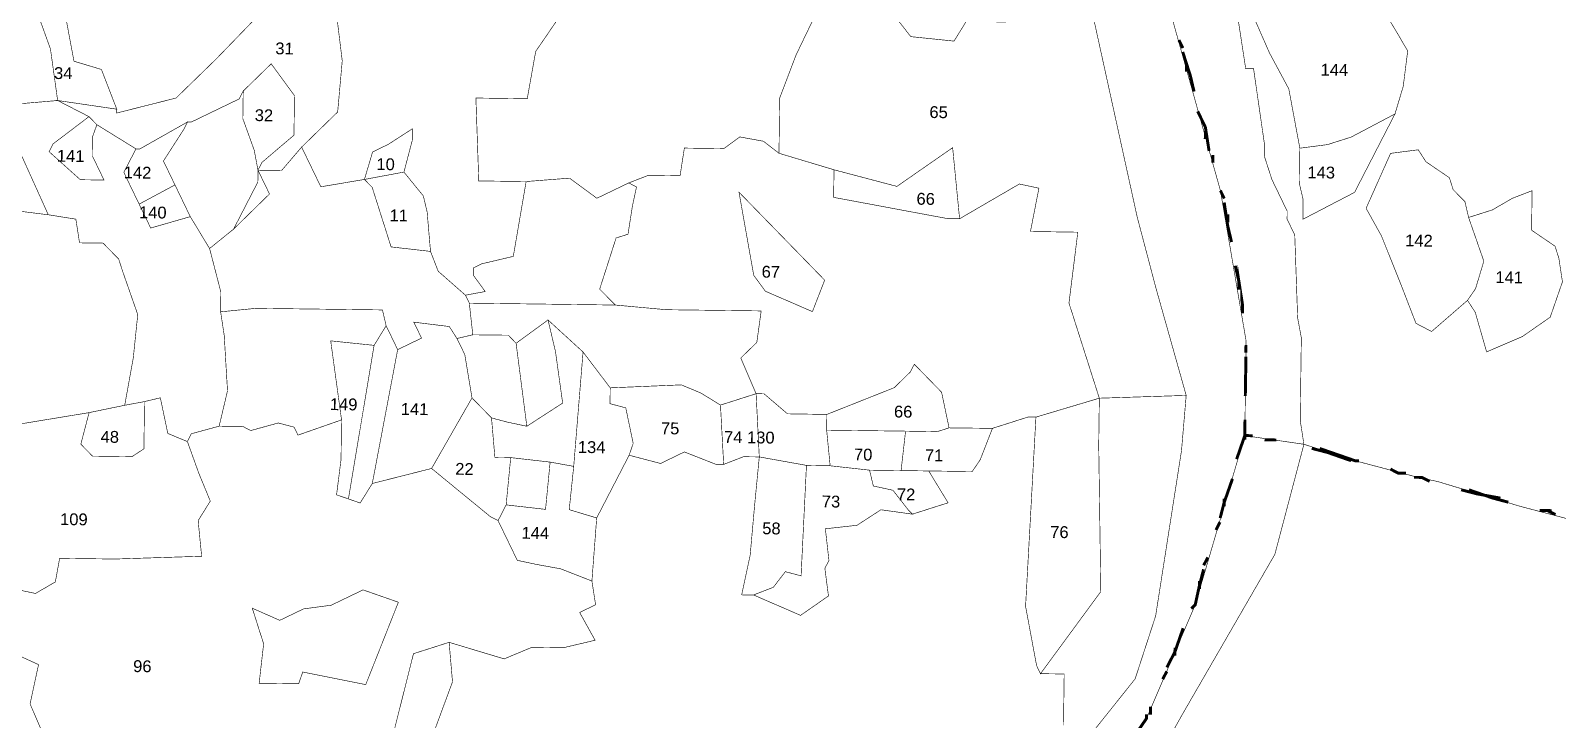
# Model space of a CAD drawing. Header units: metres. Extents: x 259278 to 277237, y 2171369 to 2185379.
# Drawn here: x 274169 to 275703, y 2176650 to 2177342 of the extents above; entities that cross this region are included whole.
import ezdxf

# ---------------------------------------------------------------- set-up
doc = ezdxf.new("R2010")
doc.units = ezdxf.units.M
doc.header["$MEASUREMENT"] = 0
for name, color, linetype in [('SURVEY NO.', 7, 'Continuous'), ('SURVEY PLOT BOUNDARY', 35, 'Continuous'), ('VILLAGE BOUNDARY', 212, 'Continuous')]:
    doc.layers.add(name, color=color, linetype=linetype)
doc.styles.add('PDF Arial', font='arial.ttf')

msp = doc.modelspace()

# ---------------------------------------------------------------- linework, layer by layer
at = {"layer": 'SURVEY PLOT BOUNDARY', "lineweight": 18, "const_width": 0.595}
for points in [[(275194, 2176585), (275278.6, 2176691), (275299.2, 2176754.2), (275325.2, 2176920.4), (275329.9, 2176975.8), (275299.6, 2177083.3), (275280.7, 2177154.9), (275228.3, 2177393.5), (275228.3, 2177397.5), (275209.8, 2177496.9), (275226.8, 2177587.9), (275208.6, 2177711), (275224.5, 2177714.8), (275287.8, 2177706), (275279, 2177638.7), (275307.4, 2177384.6), (275364.3, 2177181.6), (275390.1, 2177030.6), (275388.8, 2176935.4), (275339, 2176765.5), (275290, 2176651.2), (275229.5, 2176576.6)], [(274471.1, 2177399.4), (274481.8, 2177312), (274477.2, 2177260.6), (274441, 2177225.3), (274420.9, 2177201.8), (274397.1, 2177202.1), (274401.2, 2177210), (274433.3, 2177237.3), (274433.6, 2177261.1), (274433.8, 2177277), (274410.4, 2177309), (274382.3, 2177281.6), (274378.2, 2177273.7), (274330.4, 2177250.6), (274326.4, 2177250.6), (274278.5, 2177223.5), (274274.5, 2177223.5), (274235.2, 2177247.8), (274227.3, 2177255.9), (274195.8, 2177272.1), (274255.2, 2177263.4), (274255.1, 2177259.5), (274314.8, 2177274.6), (274355, 2177313.7), (274423.3, 2177384.2)], [(274708.5, 2177368.6), (274676.2, 2177321.4), (274667.7, 2177273.9), (274616.1, 2177274.6), (274619, 2177191.3), (274666.6, 2177190.7), (274653.7, 2177115.5), (274621.9, 2177108), (274613.9, 2177104.1), (274613.8, 2177096.2), (274625.5, 2177080.2), (274605.6, 2177076.5), (274578.2, 2177100.6), (274570.5, 2177120.5), (274567.1, 2177160.2), (274563.3, 2177176.2), (274543.8, 2177200.2), (274552.1, 2177231.8), (274552.3, 2177243.7), (274528.3, 2177228.2), (274512.3, 2177220.4), (274504.1, 2177192.8), (274460.3, 2177185.4), (274441, 2177225.3), (274477.2, 2177260.6), (274481.8, 2177312), (274471.1, 2177399.4)], [(274423.3, 2177384.2), (274355, 2177313.7), (274314.8, 2177274.6), (274255.1, 2177259.5), (274255.2, 2177263.4), (274239.8, 2177303.3), (274212.2, 2177311.6), (274204.8, 2177351.3)], [(275228.3, 2177393.5), (275280.7, 2177154.9), (275299.6, 2177083.3), (275329.9, 2176975.8), (275242.6, 2176973), (275212.1, 2177068.6), (275221, 2177139.8), (275173.4, 2177140.5), (275181.9, 2177184), (275162.2, 2177188.2), (275102.2, 2177153.3), (275095.2, 2177224.7), (275039.2, 2177185.8), (274976, 2177202.5), (274920.7, 2177219.1), (274921.4, 2177274.6), (274937.9, 2177318), (274966.4, 2177377.1)], [(275378.7, 2177375.7), (275389.7, 2177304.2), (275397.6, 2177304.1), (275408.5, 2177228.6), (275408.3, 2177216.7), (275416, 2177192.8), (275431.4, 2177160.9), (275431.3, 2177153), (275439, 2177137), (275441.9, 2177053.7), (275445.6, 2177033.8), (275444.5, 2176950.6), (275448.2, 2176926.7), (275388.8, 2176935.4), (275390.1, 2177030.6), (275364.3, 2177181.6), (275307.4, 2177384.6)], [(274966.4, 2177377.1), (274937.9, 2177318), (274921.4, 2177274.6), (274920.7, 2177219.1), (274905, 2177231.2), (274881.3, 2177235.5), (274865.3, 2177223.8), (274825.6, 2177224.3), (274821.3, 2177196.6), (274789.6, 2177197), (274769.7, 2177189.3), (274737.7, 2177173.9), (274710.2, 2177194.1), (274666.6, 2177190.7), (274619, 2177191.3), (274616.1, 2177274.6), (274667.7, 2177273.9), (274676.2, 2177321.4), (274708.5, 2177368.6)], [(275712.9, 2176851.9), (275665.4, 2176864.4), (275582.5, 2176889.3), (275562.7, 2176893.5), (275499.5, 2176910.2), (275448.2, 2176926.7), (275444.5, 2176950.6), (275445.6, 2177033.8), (275441.9, 2177053.7), (275439, 2177137), (275431.3, 2177153), (275431.4, 2177160.9), (275416, 2177192.8), (275408.3, 2177216.7), (275408.5, 2177228.6), (275397.6, 2177304.1), (275389.7, 2177304.2), (275378.7, 2177375.7)], [(275394.4, 2177363.6), (275413.7, 2177319.7), (275433, 2177283.8), (275440.4, 2177244.1), (275444.1, 2177224.2), (275443.7, 2177188.5), (275447.4, 2177172.6), (275447.2, 2177152.8), (275499.1, 2177179.8), (275539.7, 2177258.6), (275548, 2177286.3), (275552.5, 2177321.9), (275540.8, 2177341.9), (275521.4, 2177373.9)], [(274177.1, 2177355.7), (274188.6, 2177323.8), (274195.8, 2177272.1), (274156.1, 2177268.7)], [(275037.5, 2177356.4), (275053.1, 2177336.3), (275096.6, 2177331.8), (275108.8, 2177351.5)], [(274156.1, 2177268.7), (274195.8, 2177272.1), (274227.3, 2177255.9), (274191.3, 2177228.6), (274187.2, 2177220.7), (274218.6, 2177192.5), (274242.4, 2177192.2), (274230.8, 2177216.2), (274231, 2177236), (274235.2, 2177247.8), (274274.5, 2177223.5), (274262.3, 2177199.9), (274277.7, 2177168), (274289.3, 2177144), (274329.1, 2177155.4), (274348.5, 2177123.4), (274359.8, 2177079.7), (274359.6, 2177059.8), (274363.2, 2177036), (274366.5, 2176980.4), (274358.1, 2176944.9), (274330.2, 2176937.3), (274326.2, 2176929.4), (274306.5, 2176937.6), (274299, 2176973.4), (274283.1, 2176969.6), (274263.2, 2176965.9), (274271.8, 2177013.4), (274276.3, 2177057), (274261, 2177100.8), (274257.2, 2177112.7), (274241.5, 2177128.8), (274217.8, 2177129.1), (274214.1, 2177152.9), (274186.4, 2177157.3), (274159.4, 2177217.1)], [(274159.4, 2177217.1), (274186.4, 2177157.3), (274079.5, 2177170.6)], [(274079.5, 2177170.6), (274186.4, 2177157.3), (274214.1, 2177152.9), (274217.8, 2177129.1), (274241.5, 2177128.8), (274257.2, 2177112.7), (274261, 2177100.8), (274276.3, 2177057), (274271.8, 2177013.4), (274263.2, 2176965.9), (274227.4, 2176958.5), (274159.9, 2176947.4)], [(274159.9, 2176947.4), (274227.4, 2176958.5), (274219.1, 2176926.8), (274230.8, 2176914.8), (274270.5, 2176914.3), (274282.5, 2176922.1), (274283.1, 2176969.6), (274299, 2176973.4), (274306.5, 2176937.6), (274326.2, 2176929.4), (274337.7, 2176897.5), (274349.2, 2176869.6), (274337, 2176850), (274340.5, 2176814.2), (274253.3, 2176811.4), (274197.8, 2176812.1), (274193.5, 2176788.4), (274173.5, 2176776.8), (274134, 2176785.2)], [(275206.6, 2176644.3), (275207.3, 2176695.9), (275183.5, 2176696.2), (275244.1, 2176778.7), (275242, 2176925.4), (275242.6, 2176973), (275329.9, 2176975.8), (275325.2, 2176920.4), (275299.2, 2176754.2), (275278.6, 2176691), (275194, 2176585)], [(274547.4, 2176565.7), (274592.6, 2176688), (274589.2, 2176727.7), (274644.5, 2176711.1), (274672.4, 2176722.7), (274704.1, 2176722.3), (274735.9, 2176729.8), (274720.4, 2176757.7), (274736.4, 2176765.5), (274732.7, 2176789.3), (274737.5, 2176852.7), (274770.1, 2176915.7), (274801.7, 2176907.4), (274825.6, 2176919), (274857.2, 2176906.6), (274865.1, 2176906.5), (274885, 2176914.2), (274900.9, 2176914), (274896.3, 2176866.5), (274891.7, 2176815), (274883.2, 2176775.4), (274895.1, 2176775.3), (274942.4, 2176754.8), (274970.4, 2176774.3), (274966.8, 2176802.1), (274970.9, 2176810), (274967.3, 2176841.8), (274999.1, 2176845.3), (275023.1, 2176860.9), (275054.8, 2176856.5), (275090.6, 2176867.9), (275071.2, 2176899.9), (275114.8, 2176899.3), (275122.9, 2176911.1), (275135.2, 2176942.7), (275171, 2176954.1), (275178.9, 2176954), (275168.5, 2176763.8), (275179.6, 2176704.2), (275183.5, 2176696.2), (275207.3, 2176695.9), (275206.6, 2176644.3)], [(274134, 2176785.2), (274173.5, 2176776.8), (274193.5, 2176788.4), (274197.8, 2176812.1), (274253.3, 2176811.4), (274340.5, 2176814.2), (274337, 2176850), (274349.2, 2176869.6), (274337.7, 2176897.5), (274326.2, 2176929.4), (274330.2, 2176937.3), (274358.1, 2176944.9), (274381.9, 2176944.6), (274389.8, 2176940.5), (274417.6, 2176948.1), (274433.4, 2176943.9), (274437.3, 2176935.9), (274481.1, 2176951.2), (274481, 2176947.2), (274480.6, 2176911.5), (274476.1, 2176875.9), (274488, 2176871.8), (274499.8, 2176867.7), (274512, 2176887.3), (274571.6, 2176902.4), (274630.5, 2176854.1), (274638.4, 2176850), (274657.7, 2176810.1), (274677.4, 2176805.9), (274701.2, 2176801.6), (274732.7, 2176789.3), (274736.4, 2176765.5), (274720.4, 2176757.7), (274735.9, 2176729.8), (274704.1, 2176722.3), (274672.4, 2176722.7), (274644.5, 2176711.1), (274589.2, 2176727.7), (274553.4, 2176716.3), (274532.5, 2176633.3)], [(275229.5, 2176576.6), (275290, 2176651.2), (275339, 2176765.5), (275388.8, 2176935.4), (275448.2, 2176926.7), (275419, 2176816.1), (275325.7, 2176654.7), (275272.9, 2176560.2)], [(275272.9, 2176560.2), (275325.7, 2176654.7), (275419, 2176816.1), (275448.2, 2176926.7), (275499.5, 2176910.2), (275562.7, 2176893.5), (275582.5, 2176889.3), (275665.4, 2176864.4), (275712.9, 2176851.9), (275776.1, 2176839.2), (275807.7, 2176830.8), (275906.5, 2176801.8), (275969.7, 2176785.1), (275973.4, 2176761.3), (276052.4, 2176744.4), (276131.6, 2176731.4), (276171.1, 2176723), (276261.1, 2176634.6)], [(273953.2, 2176601.2), (273812.1, 2176725.9), (273860.5, 2176792.7), (273896, 2176780.4), (273947.5, 2176775.7), (274003, 2176775), (274054.4, 2176766.4), (274105.6, 2176738), (274176.6, 2176705.3), (274168.1, 2176665.8), (274183.5, 2176629.9)], [(274183.5, 2176629.9), (274168.1, 2176665.8), (274176.6, 2176705.3), (274105.6, 2176738)]]:
    msp.add_lwpolyline(points, dxfattribs=at)
for points in [[(274255.2, 2177263.4), (274195.8, 2177272.1), (274188.6, 2177323.8), (274177.1, 2177355.7), (274181.3, 2177371.5), (274177.9, 2177415.1), (274224.8, 2177366.9), (274204.8, 2177351.3), (274212.2, 2177311.6), (274239.8, 2177303.3)], [(275148.4, 2177351), (275108.8, 2177351.5), (275096.6, 2177331.8), (275053.1, 2177336.3), (275037.5, 2177356.4), (275045.7, 2177376.1), (275053.7, 2177387.9), (275069.5, 2177383.7), (275097.3, 2177383.3), (275137.3, 2177410.6)], [(275394.4, 2177363.6), (275446, 2177370.9), (275493.7, 2177378.2), (275521.4, 2177373.9), (275540.8, 2177341.9), (275552.5, 2177321.9), (275548, 2177286.3), (275539.7, 2177258.6), (275495.8, 2177235.4), (275471.9, 2177227.8), (275444.1, 2177224.2), (275440.4, 2177244.1), (275433, 2177283.8), (275413.7, 2177319.7)], [(274397.1, 2177202.1), (274393.4, 2177222), (274381.9, 2177253.9), (274382.3, 2177281.6), (274410.4, 2177309), (274433.8, 2177277), (274433.6, 2177261.1), (274433.3, 2177237.3), (274401.2, 2177210)], [(274397.1, 2177202.1), (274397, 2177190.2), (274372.6, 2177142.9), (274348.5, 2177123.4), (274329.1, 2177155.4), (274313.7, 2177187.3), (274302.1, 2177211.3), (274322.3, 2177242.7), (274326.4, 2177250.6), (274330.4, 2177250.6), (274378.2, 2177273.7), (274382.3, 2177281.6), (274381.9, 2177253.9), (274393.4, 2177222)], [(274235.2, 2177247.8), (274231, 2177236), (274230.8, 2177216.2), (274242.4, 2177192.2), (274218.6, 2177192.5), (274187.2, 2177220.7), (274191.3, 2177228.6), (274227.3, 2177255.9)], [(274313.7, 2177187.3), (274277.7, 2177168), (274262.3, 2177199.9), (274274.5, 2177223.5), (274278.5, 2177223.5), (274326.4, 2177250.6), (274322.3, 2177242.7), (274302.1, 2177211.3)], [(275444.1, 2177224.2), (275471.9, 2177227.8), (275495.8, 2177235.4), (275539.7, 2177258.6), (275499.1, 2177179.8), (275447.2, 2177152.8), (275447.4, 2177172.6), (275443.7, 2177188.5)], [(274543.8, 2177200.2), (274504.1, 2177192.8), (274512.3, 2177220.4), (274528.3, 2177228.2), (274552.3, 2177243.7), (274552.1, 2177231.8)], [(274976, 2177202.5), (274975.6, 2177174.8), (275090.3, 2177153.4), (275102.2, 2177153.3), (275162.2, 2177188.2), (275181.9, 2177184), (275173.4, 2177140.5), (275221, 2177139.8), (275212.1, 2177068.6), (275242.6, 2176973), (275178.9, 2176954), (275171, 2176954.1), (275135.2, 2176942.7), (275091.6, 2176943.2), (275084.1, 2176979), (275056.7, 2177007.1), (275052.6, 2176999.3), (275036.6, 2176983.6), (274968.8, 2176956.7), (274929.2, 2176957.3), (274905.7, 2176977.4), (274897.7, 2176977.5), (274882.3, 2177013.4), (274898.4, 2177029), (274902.8, 2177060.7), (274807.6, 2177061.9), (274756.2, 2177066.6), (274740.5, 2177082.6), (274757, 2177134), (274769, 2177137.8), (274773.3, 2177165.5), (274777.5, 2177185.3), (274769.7, 2177189.3), (274789.6, 2177197), (274821.3, 2177196.6), (274825.6, 2177224.3), (274865.3, 2177223.8), (274881.3, 2177235.5), (274905, 2177231.2), (274920.7, 2177219.1)], [(274525.9, 2177045.8), (274522.2, 2177061.7), (274395.3, 2177063.3), (274359.6, 2177059.8), (274359.8, 2177079.7), (274348.5, 2177123.4), (274372.6, 2177142.9), (274408.7, 2177178.2), (274397.1, 2177202.1), (274420.9, 2177201.8), (274441, 2177225.3), (274460.3, 2177185.4), (274504.1, 2177192.8), (274511.9, 2177184.8), (274530.9, 2177125), (274570.5, 2177120.5), (274578.2, 2177100.6), (274605.6, 2177076.5), (274609.5, 2177068.5), (274613, 2177036.7), (274597.1, 2177033), (274589.4, 2177045), (274553.7, 2177049.4), (274561.5, 2177033.4), (274537.5, 2177021.8)], [(275102.2, 2177153.3), (275090.3, 2177153.4), (274975.6, 2177174.8), (274976, 2177202.5), (275039.2, 2177185.8), (275095.2, 2177224.7)], [(275612.6, 2177071.3), (275576.5, 2177040), (275560.8, 2177048.2), (275545.4, 2177088), (275526.2, 2177135.9), (275510.7, 2177163.8), (275535.3, 2177219), (275563.1, 2177222.6), (275570.8, 2177210.6), (275594.4, 2177194.5), (275598.2, 2177182.5), (275610, 2177170.5), (275613.7, 2177154.6), (275629, 2177110.7), (275620.7, 2177083.1)], [(275510.7, 2177163.8), (275526.2, 2177135.9), (275545.4, 2177088), (275560.8, 2177048.2), (275576.5, 2177040), (275612.6, 2177071.3), (275620.4, 2177059.3), (275631.8, 2177019.5), (275667.7, 2177034.9), (275695.7, 2177054.4), (275708, 2177089.9), (275704.4, 2177113.7), (275700.6, 2177125.7), (275677, 2177141.8), (275677.5, 2177181.5), (275657.6, 2177173.8), (275637.6, 2177162.2), (275613.7, 2177154.6), (275610, 2177170.5), (275598.2, 2177182.5), (275594.4, 2177194.5), (275570.8, 2177210.6), (275563.1, 2177222.6), (275535.3, 2177219)], [(274372.6, 2177142.9), (274397, 2177190.2), (274397.1, 2177202.1), (274408.7, 2177178.2)], [(274570.5, 2177120.5), (274530.9, 2177125), (274511.9, 2177184.8), (274504.1, 2177192.8), (274543.8, 2177200.2), (274563.3, 2177176.2), (274567.1, 2177160.2)], [(274277.7, 2177168), (274313.7, 2177187.3), (274329.1, 2177155.4), (274289.3, 2177144)], [(274756.2, 2177066.6), (274672.9, 2177067.7), (274609.5, 2177068.5), (274605.6, 2177076.5), (274625.5, 2177080.2), (274613.8, 2177096.2), (274613.9, 2177104.1), (274621.9, 2177108), (274653.7, 2177115.5), (274666.6, 2177190.7), (274710.2, 2177194.1), (274737.7, 2177173.9), (274769.7, 2177189.3), (274777.5, 2177185.3), (274773.3, 2177165.5), (274769, 2177137.8), (274757, 2177134), (274740.5, 2177082.6)], [(274966.6, 2177091.6), (274954.3, 2177060), (274907, 2177080.5), (274895.3, 2177096.5), (274880.5, 2177180)], [(274966.6, 2177091.6), (274880.5, 2177180), (274895.3, 2177096.5), (274907, 2177080.5), (274954.3, 2177060)], [(275612.6, 2177071.3), (275620.7, 2177083.1), (275629, 2177110.7), (275613.7, 2177154.6), (275637.6, 2177162.2), (275657.6, 2177173.8), (275677.5, 2177181.5), (275677, 2177141.8), (275700.6, 2177125.7), (275704.4, 2177113.7), (275708, 2177089.9), (275695.7, 2177054.4), (275667.7, 2177034.9), (275631.8, 2177019.5), (275620.4, 2177059.3)], [(274525.9, 2177045.8), (274513.8, 2177026.1), (274470.2, 2177030.6), (274481.1, 2176951.2), (274437.3, 2176935.9), (274433.4, 2176943.9), (274417.6, 2176948.1), (274389.8, 2176940.5), (274381.9, 2176944.6), (274358.1, 2176944.9), (274366.5, 2176980.4), (274363.2, 2177036), (274359.6, 2177059.8), (274395.3, 2177063.3), (274522.2, 2177061.7)], [(274613, 2177036.7), (274609.5, 2177068.5), (274672.9, 2177067.7), (274756.2, 2177066.6), (274807.6, 2177061.9), (274902.8, 2177060.7), (274898.4, 2177029), (274882.3, 2177013.4), (274897.7, 2176977.5), (274861.9, 2176966.1), (274842.2, 2176978.2), (274822.5, 2176986.4), (274751.1, 2176983.4), (274723.8, 2177019.4), (274688.6, 2177051.6), (274656.5, 2177028.2), (274648.7, 2177036.3)], [(274537.5, 2177021.8), (274512, 2176887.3), (274499.8, 2176867.7), (274488, 2176871.8), (274496.6, 2176923.2), (274513.8, 2177026.1), (274525.9, 2177045.8)], [(274597.1, 2177033), (274604.9, 2177017), (274612.2, 2176973.3), (274571.6, 2176902.4), (274512, 2176887.3), (274537.5, 2177021.8), (274561.5, 2177033.4), (274553.7, 2177049.4), (274589.4, 2177045)], [(274723.8, 2177019.4), (274714.4, 2176904.5), (274690.7, 2176908.8), (274651.1, 2176913.3), (274635.2, 2176913.5), (274631.8, 2176953.2), (274647.6, 2176949), (274667.3, 2176944.8), (274703.3, 2176968.1), (274696.1, 2177019.8), (274688.6, 2177051.6)], [(274667.3, 2176944.8), (274656.5, 2177028.2), (274688.6, 2177051.6), (274696.1, 2177019.8), (274703.3, 2176968.1)], [(274513.8, 2177026.1), (274496.6, 2176923.2), (274488, 2176871.8), (274476.1, 2176875.9), (274480.6, 2176911.5), (274481, 2176947.2), (274481.1, 2176951.2), (274470.2, 2177030.6)], [(274656.5, 2177028.2), (274667.3, 2176944.8), (274647.6, 2176949), (274631.8, 2176953.2), (274612.2, 2176973.3), (274604.9, 2177017), (274597.1, 2177033), (274613, 2177036.7), (274648.7, 2177036.3)], [(274751.1, 2176983.4), (274750.9, 2176967.5), (274766.7, 2176963.3), (274774.2, 2176927.6), (274770.1, 2176915.7), (274737.5, 2176852.7), (274709.9, 2176861), (274714.4, 2176904.5), (274723.8, 2177019.4)], [(275091.6, 2176943.2), (275079.6, 2176939.4), (275047.9, 2176939.9), (274968.6, 2176940.9), (274968.8, 2176956.7), (275036.6, 2176983.6), (275052.6, 2176999.3), (275056.7, 2177007.1), (275084.1, 2176979)], [(274861.9, 2176966.1), (274865.1, 2176906.5), (274857.2, 2176906.6), (274825.6, 2176919), (274801.7, 2176907.4), (274770.1, 2176915.7), (274774.2, 2176927.6), (274766.7, 2176963.3), (274750.9, 2176967.5), (274751.1, 2176983.4), (274822.5, 2176986.4), (274842.2, 2176978.2)], [(274227.4, 2176958.5), (274263.2, 2176965.9), (274283.1, 2176969.6), (274282.5, 2176922.1), (274270.5, 2176914.3), (274230.8, 2176914.8), (274219.1, 2176926.8)], [(274651.1, 2176913.3), (274646.5, 2176865.8), (274638.4, 2176850), (274630.5, 2176854.1), (274571.6, 2176902.4), (274612.2, 2176973.3), (274631.8, 2176953.2), (274635.2, 2176913.5)], [(274900.9, 2176914), (274885, 2176914.2), (274865.1, 2176906.5), (274861.9, 2176966.1), (274897.7, 2176977.5)], [(274968.8, 2176956.7), (274968.6, 2176940.9), (274972.1, 2176905.1), (274948.3, 2176905.5), (274900.9, 2176914), (274897.7, 2176977.5), (274905.7, 2176977.4), (274929.2, 2176957.3)], [(275183.5, 2176696.2), (275179.6, 2176704.2), (275168.5, 2176763.8), (275178.9, 2176954), (275242.6, 2176973), (275242, 2176925.4), (275244.1, 2176778.7)], [(275043.4, 2176900.3), (275011.7, 2176900.7), (274972.1, 2176905.1), (274968.6, 2176940.9), (275047.9, 2176939.9)], [(275135.2, 2176942.7), (275122.9, 2176911.1), (275114.8, 2176899.3), (275071.2, 2176899.9), (275043.4, 2176900.3), (275047.9, 2176939.9), (275079.6, 2176939.4), (275091.6, 2176943.2)], [(274714.4, 2176904.5), (274709.9, 2176861), (274737.5, 2176852.7), (274732.7, 2176789.3), (274701.2, 2176801.6), (274677.4, 2176805.9), (274657.7, 2176810.1), (274638.4, 2176850), (274646.5, 2176865.8), (274686.1, 2176861.3), (274690.7, 2176908.8)], [(274690.7, 2176908.8), (274686.1, 2176861.3), (274646.5, 2176865.8), (274651.1, 2176913.3)], [(274948.3, 2176905.5), (274942.9, 2176794.5), (274927.1, 2176798.7), (274915, 2176783), (274895.1, 2176775.3), (274883.2, 2176775.4), (274891.7, 2176815), (274896.3, 2176866.5), (274900.9, 2176914)], [(275011.7, 2176900.7), (275015.5, 2176884.8), (275035.2, 2176880.5), (275050.8, 2176860.5), (275054.8, 2176856.5), (275023.1, 2176860.9), (274999.1, 2176845.3), (274967.3, 2176841.8), (274970.9, 2176810), (274966.8, 2176802.1), (274970.4, 2176774.3), (274942.4, 2176754.8), (274895.1, 2176775.3), (274915, 2176783), (274927.1, 2176798.7), (274942.9, 2176794.5), (274948.3, 2176905.5), (274972.1, 2176905.1)], [(275071.2, 2176899.9), (275090.6, 2176867.9), (275054.8, 2176856.5), (275050.8, 2176860.5), (275035.2, 2176880.5), (275015.5, 2176884.8), (275011.7, 2176900.7), (275043.4, 2176900.3)], [(274538.2, 2176768), (274505.4, 2176685.2), (274442.1, 2176697.9), (274438, 2176686.1), (274398.3, 2176686.6), (274402.8, 2176726.2), (274391.4, 2176762), (274419, 2176749.8), (274442.9, 2176761.3), (274470.7, 2176765), (274502.7, 2176780.4)], [(274538.2, 2176768), (274502.7, 2176780.4), (274470.7, 2176765), (274442.9, 2176761.3), (274419, 2176749.8), (274391.4, 2176762), (274402.8, 2176726.2), (274398.3, 2176686.6), (274438, 2176686.1), (274442.1, 2176697.9), (274505.4, 2176685.2)], [(274547.4, 2176565.7), (274528.1, 2176605.6), (274476.6, 2176606.3), (274473, 2176638), (274532.5, 2176633.3), (274553.4, 2176716.3), (274589.2, 2176727.7), (274592.6, 2176688)]]:
    msp.add_lwpolyline(points, close=True, dxfattribs=at)
at = {"layer": 'VILLAGE BOUNDARY', "const_width": 2.97}
for points in [[(275322.6, 2177332.8), (275326.5, 2177324.8)], [(275337.8, 2177281.1), (275334.1, 2177297), (275326.4, 2177320.9)], [(275330.3, 2177308.9), (275330.1, 2177301)], [(275341.5, 2177261.2), (275349.2, 2177245.2), (275352.9, 2177221.4)], [(275349.1, 2177233.3), (275349.2, 2177241.3)], [(275356.7, 2177209.5), (275356.8, 2177217.4)], [(275364.3, 2177181.6), (275368.1, 2177173.6)], [(275375.5, 2177129.9), (275371.7, 2177145.8), (275368.1, 2177169.6)], [(275371.9, 2177157.7), (275371.8, 2177149.8)], [(275379.2, 2177106.1), (275382.9, 2177090.1)], [(275386.5, 2177058.4), (275386.6, 2177066.3), (275382.9, 2177090.1), (275382.8, 2177082.2)], [(275389.3, 2176975.1), (275389.6, 2176990.9), (275389.9, 2177014.7)], [(275390, 2177026.6), (275389.9, 2177018.7)], [(275389.7, 2177002.8), (275389.6, 2176990.9)], [(275396.8, 2176935.3), (275388.8, 2176935.4), (275389, 2176951.3)], [(275388.8, 2176935.4), (275380.6, 2176911.7)], [(275388.8, 2176931.4), (275388.8, 2176935.4), (275392.8, 2176935.4)], [(275408.6, 2176931.2), (275416.5, 2176931.1)], [(275420.5, 2176931), (275412.6, 2176931.1)], [(275456.1, 2176922.6), (275471.9, 2176918.5), (275495.6, 2176910.2)], [(275503.5, 2176910.1), (275499.5, 2176910.2), (275487.7, 2176914.3), (275464, 2176922.5)], [(275364, 2176852.5), (275368.1, 2176868.3), (275376.4, 2176892)], [(275550.9, 2176897.6), (275543, 2176897.7), (275535.1, 2176901.8)], [(275574.6, 2176889.4), (275566.7, 2176893.4), (275562.7, 2176893.5), (275558.8, 2176893.5)], [(275606.2, 2176881), (275622, 2176876.9), (275645.7, 2176872.6)], [(275653.6, 2176868.5), (275637.8, 2176872.7), (275614.1, 2176880.9)], [(275368.2, 2176872.2), (275368.1, 2176864.3)], [(275685.2, 2176860.2), (275697.1, 2176860)], [(275701, 2176856), (275693.1, 2176860.1)], [(275363.9, 2176848.5), (275359.8, 2176840.6)], [(275347.4, 2176801.1), (275343.3, 2176785.3), (275339, 2176765.5), (275335, 2176761.6)], [(275347.5, 2176805.1), (275351.6, 2176813)], [(275343.2, 2176781.4), (275343.3, 2176789.3)], [(275310.5, 2176702.5), (275318.6, 2176718.2), (275326.8, 2176741.9)], [(275318.7, 2176722.2), (275318.5, 2176714.3)], [(275310.4, 2176698.5), (275306.3, 2176690.6)], [(275294, 2176655.1), (275294.1, 2176663)], [(275290, 2176655.2), (275290, 2176651.2), (275281.9, 2176639.4), (275265.8, 2176619.8)]]:
    msp.add_lwpolyline(points, dxfattribs=at)

# ---------------------------------------------------------------- texts
at = {"layer": 'SURVEY NO.', "char_height": 11.89, "attachment_point": 7, "rotation": 359.2544, "style": 'PDF Arial'}
for s, insert in [('31', (274414.5, 2177318.4)), ('34', (274192.1, 2177293.6)), ('144', (275464.9, 2177297.2)), ('32', (274393.8, 2177251.3)), ('65', (275071.8, 2177254.4)), ('141', (274195, 2177210.6)), ('10', (274516.1, 2177202.1)), ('142', (274262.2, 2177193.9)), ('143', (275451.7, 2177193.9)), ('66', (275058.8, 2177167.3)), ('140', (274277.5, 2177153.7)), ('11', (274529.3, 2177150.8)), ('142', (275549.9, 2177125.6)), ('67', (274903.2, 2177094)), ('141', (275640.6, 2177088.7)), ('149', (274469.3, 2176960.9)), ('141', (274540.6, 2176956.3)), ('66', (275036.2, 2176953.5)), ('48', (274238.9, 2176928.2)), ('75', (274802, 2176936.7)), ('74 130', (274865.4, 2176927.9)), ('134', (274718.5, 2176917.9)), ('70', (274996, 2176910.4)), ('22', (274595.3, 2176896.1)), ('71', (275067.3, 2176909.8)), ('72', (275039.1, 2176870.5)), ('73', (274963.7, 2176863.2)), ('109', (274198.2, 2176845.4)), ('58', (274903.8, 2176836.2)), ('144', (274661.9, 2176831.8)), ('76', (275193.2, 2176832.5)), ('96', (274271.6, 2176697.7))]:
    msp.add_mtext(s, dxfattribs=dict(at, insert=insert))

doc.saveas('drawing.dxf')
